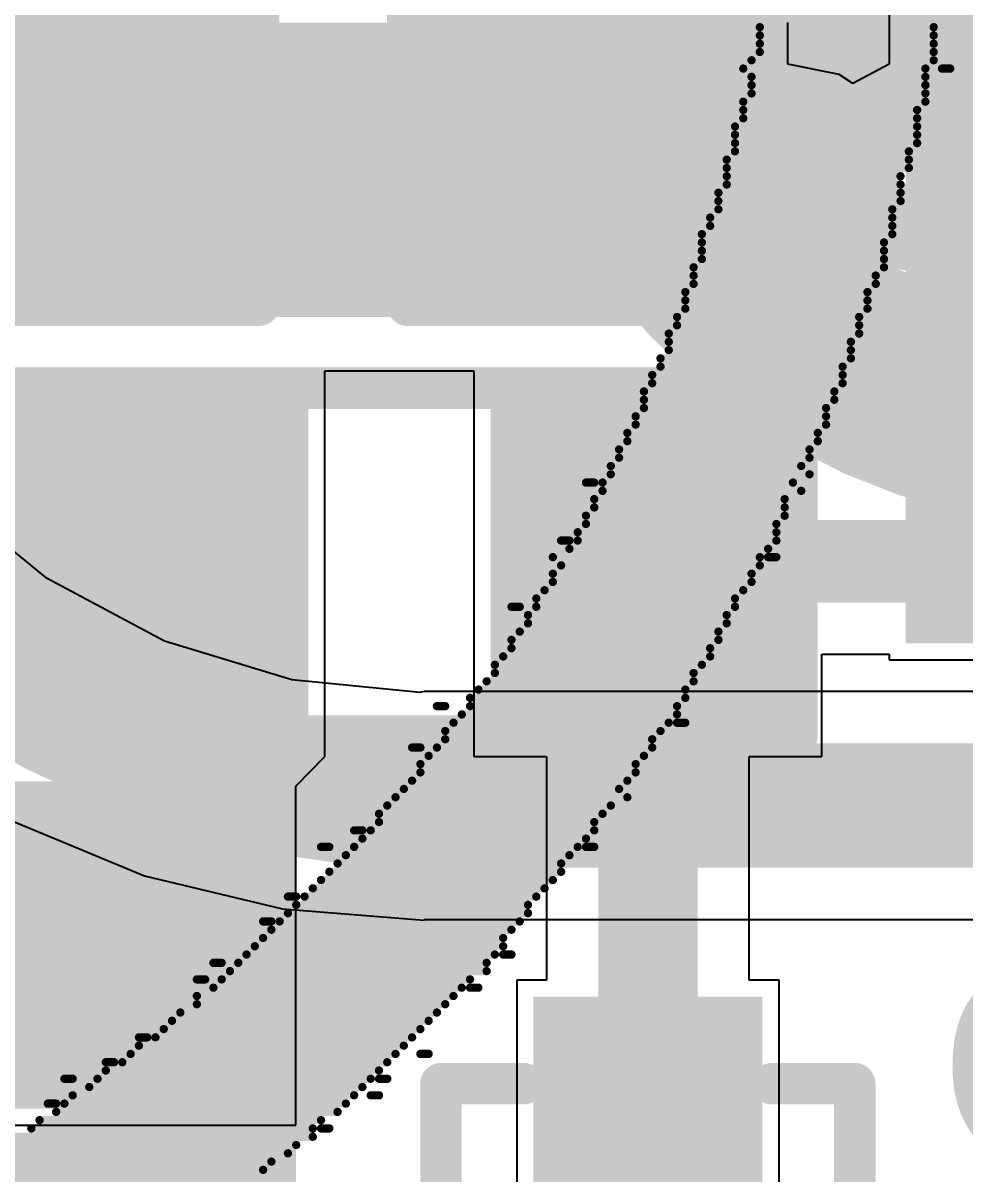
# Model space of a CAD drawing. Header units: inches. Extents: x -5 to 426, y -53 to 116.
# Drawn here: x 35.24 to 38.13, y -12.688 to -9.158 of the extents above; entities that cross this region are included whole.
import ezdxf

# ---------------------------------------------------------------- set-up
doc = ezdxf.new("R2010")
doc.units = ezdxf.units.IN
for name, color, linetype in [('Board Outline', 216, 'Continuous'), ('Bottom Layer', 5, 'Continuous'), ('Bottom Overlay', 54, 'Continuous'), ('Top Layer', 1, 'Continuous'), ('Top Overlay', 2, 'Continuous'), ('Top Paste', 8, 'Continuous'), ('Top Solder', 216, 'Continuous')]:
    doc.layers.add(name, color=color, linetype=linetype)
doc.styles.add('Arial', font='', dxfattribs={"height": 0.2})
doc.styles.get('Arial').set_extended_font_data('Arial')

# ---------------------------------------------------------------- blocks, each defined once
blk = doc.blocks.new('R___0603_3')
at = {"layer": 'Top Layer'}
for points in [[(-0.381, 0.4445), (-0.381, -0.4445), (-1.143, -0.4445), (-1.143, 0.4445)], [(1.143, 0.4445), (1.143, -0.4445), (0.381, -0.4445), (0.381, 0.4445)]]:
    blk.add_hatch(color=1, dxfattribs=at).paths.add_polyline_path(points)
at = {"layer": 'Top Paste'}
for points in [[(-0.381, 0.4445), (-0.381, -0.4445), (-1.143, -0.4445), (-1.143, 0.4445)], [(1.143, 0.4445), (1.143, -0.4445), (0.381, -0.4445), (0.381, 0.4445)]]:
    blk.add_hatch(color=8, dxfattribs=at).paths.add_polyline_path(points)
at = {"layer": 'Top Solder'}
for points in [[(-0.2794, 0.5461), (-0.2794, -0.5461), (-1.2446, -0.5461), (-1.2446, 0.5461)], [(1.2446, 0.5461), (1.2446, -0.5461), (0.2794, -0.5461), (0.2794, 0.5461)]]:
    blk.add_hatch(color=216, dxfattribs=at).paths.add_polyline_path(points)
at = {"layer": 'Top Overlay', "const_width": 0.127}
for points in [[(-1.2192, 0.5334), (-1.2192, -0.5334)], [(-1.2192, 0.5334), (1.2192, 0.5334)], [(1.2192, 0.5334), (1.2192, -0.5334)], [(-1.2192, -0.5334), (1.2192, -0.5334)]]:
    blk.add_lwpolyline(points, dxfattribs=at)
at = {"layer": 'Top Overlay', "const_width": 0.0635}
for points in [[(-1.25095, 0.5334, 1), (-1.18745, 0.5334, 1)], [(-1.25095, 0.5334, 1), (-1.18745, 0.5334, 1)], [(1.18745, 0.5334, 1), (1.25095, 0.5334, 1)], [(1.18745, 0.5334, 1), (1.25095, 0.5334, 1)], [(-1.25095, -0.5334, 1), (-1.18745, -0.5334, 1)], [(-1.25095, -0.5334, 1), (-1.18745, -0.5334, 1)], [(1.18745, -0.5334, 1), (1.25095, -0.5334, 1)], [(1.18745, -0.5334, 1), (1.25095, -0.5334, 1)]]:
    blk.add_lwpolyline(points, format="xyb", close=True, dxfattribs=at)
blk = doc.blocks.new('R___0603_6')
at = {"layer": 'Top Layer'}
for points in [[(-0.381, 0.4445), (-0.381, -0.4445), (-1.143, -0.4445), (-1.143, 0.4445)], [(1.143, 0.4445), (1.143, -0.4445), (0.381, -0.4445), (0.381, 0.4445)]]:
    blk.add_hatch(color=1, dxfattribs=at).paths.add_polyline_path(points)
at = {"layer": 'Top Paste'}
for points in [[(-0.381, 0.4445), (-0.381, -0.4445), (-1.143, -0.4445), (-1.143, 0.4445)], [(1.143, 0.4445), (1.143, -0.4445), (0.381, -0.4445), (0.381, 0.4445)]]:
    blk.add_hatch(color=8, dxfattribs=at).paths.add_polyline_path(points)
at = {"layer": 'Top Solder'}
for points in [[(-0.2794, 0.5461), (-0.2794, -0.5461), (-1.2446, -0.5461), (-1.2446, 0.5461)], [(1.2446, 0.5461), (1.2446, -0.5461), (0.2794, -0.5461), (0.2794, 0.5461)]]:
    blk.add_hatch(color=216, dxfattribs=at).paths.add_polyline_path(points)
at = {"layer": 'Top Overlay', "const_width": 0.127}
for points in [[(-1.2192, 0.5334), (1.2192, 0.5334)], [(-1.2192, 0.5334), (-1.2192, -0.5334)], [(1.2192, 0.5334), (1.2192, -0.5334)], [(-1.2192, -0.5334), (1.2192, -0.5334)]]:
    blk.add_lwpolyline(points, dxfattribs=at)
at = {"layer": 'Top Overlay', "const_width": 0.0635}
for points in [[(-1.25095, 0.5334, 1), (-1.18745, 0.5334, 1)], [(-1.25095, 0.5334, 1), (-1.18745, 0.5334, 1)], [(1.18745, 0.5334, 1), (1.25095, 0.5334, 1)], [(1.18745, 0.5334, 1), (1.25095, 0.5334, 1)], [(-1.25095, -0.5334, 1), (-1.18745, -0.5334, 1)], [(-1.25095, -0.5334, 1), (-1.18745, -0.5334, 1)], [(1.18745, -0.5334, 1), (1.25095, -0.5334, 1)], [(1.18745, -0.5334, 1), (1.25095, -0.5334, 1)]]:
    blk.add_lwpolyline(points, format="xyb", close=True, dxfattribs=at)
blk = doc.blocks.new('R___0603_39')
at = {"layer": 'Top Layer'}
for points in [[(-0.381, 0.4445), (-0.381, -0.4445), (-1.143, -0.4445), (-1.143, 0.4445)], [(1.143, 0.4445), (1.143, -0.4445), (0.381, -0.4445), (0.381, 0.4445)]]:
    blk.add_hatch(color=1, dxfattribs=at).paths.add_polyline_path(points)
at = {"layer": 'Top Paste'}
for points in [[(-0.381, 0.4445), (-0.381, -0.4445), (-1.143, -0.4445), (-1.143, 0.4445)], [(1.143, 0.4445), (1.143, -0.4445), (0.381, -0.4445), (0.381, 0.4445)]]:
    blk.add_hatch(color=8, dxfattribs=at).paths.add_polyline_path(points)
at = {"layer": 'Top Solder'}
for points in [[(-0.2794, 0.5461), (-0.2794, -0.5461), (-1.2446, -0.5461), (-1.2446, 0.5461)], [(1.2446, 0.5461), (1.2446, -0.5461), (0.2794, -0.5461), (0.2794, 0.5461)]]:
    blk.add_hatch(color=216, dxfattribs=at).paths.add_polyline_path(points)
at = {"layer": 'Top Overlay', "const_width": 0.127}
for points in [[(-1.2192, 0.5334), (1.2192, 0.5334)], [(-1.2192, 0.5334), (-1.2192, -0.5334)], [(1.2192, 0.5334), (1.2192, -0.5334)], [(-1.2192, -0.5334), (1.2192, -0.5334)]]:
    blk.add_lwpolyline(points, dxfattribs=at)
at = {"layer": 'Top Overlay', "const_width": 0.0635}
for points in [[(-1.25095, 0.5334, 1), (-1.18745, 0.5334, 1)], [(-1.25095, 0.5334, 1), (-1.18745, 0.5334, 1)], [(1.18745, 0.5334, 1), (1.25095, 0.5334, 1)], [(1.18745, 0.5334, 1), (1.25095, 0.5334, 1)], [(-1.25095, -0.5334, 1), (-1.18745, -0.5334, 1)], [(-1.25095, -0.5334, 1), (-1.18745, -0.5334, 1)], [(1.18745, -0.5334, 1), (1.25095, -0.5334, 1)], [(1.18745, -0.5334, 1), (1.25095, -0.5334, 1)]]:
    blk.add_lwpolyline(points, format="xyb", close=True, dxfattribs=at)
blk = doc.blocks.new('SOT_723_41')
at = {"layer": 'Top Layer'}
for points in [[(-0.25, 0.8), (0.25, 0.8), (0.25, 0.35), (-0.25, 0.35)], [(-0.65, -0.35), (-0.15, -0.35), (-0.15, -0.8), (-0.65, -0.8)], [(0.15, -0.35), (0.65, -0.35), (0.65, -0.8), (0.15, -0.8)]]:
    blk.add_hatch(color=1, dxfattribs=at).paths.add_polyline_path(points)
at = {"layer": 'Top Paste'}
for points in [[(-0.25, 0.8), (0.25, 0.8), (0.25, 0.35), (-0.25, 0.35)], [(-0.65, -0.35), (-0.15, -0.35), (-0.15, -0.8), (-0.65, -0.8)], [(0.15, -0.35), (0.65, -0.35), (0.65, -0.8), (0.15, -0.8)]]:
    blk.add_hatch(color=8, dxfattribs=at).paths.add_polyline_path(points)
at = {"layer": 'Top Solder'}
for points in [[(-0.3516, 0.9016), (0.3516, 0.9016), (0.3516, 0.2484), (-0.3516, 0.2484)], [(-0.7516, -0.2484), (-0.0484, -0.2484), (-0.0484, -0.9016), (-0.7516, -0.9016)], [(0.0484, -0.2484), (0.7516, -0.2484), (0.7516, -0.9016), (0.0484, -0.9016)]]:
    blk.add_hatch(color=216, dxfattribs=at).paths.add_polyline_path(points)
at = {"layer": 'Top Overlay', "const_width": 0.127}
for points in [[(-0.635, -0.1524), (-0.635, 0.635)], [(-0.635, 0.635), (-0.381, 0.635)], [(-0.635, -0.1524), (-0.635, 0.635)], [(-0.635, 0.635), (-0.381, 0.635)], [(0.381, 0.635), (0.635, 0.635)], [(0.635, -0.1524), (0.635, 0.635)], [(-0.9398, -0.6604), (-0.9398, -0.4064)], [(-0.9398, -0.4064), (-0.8128, -0.5334)], [(-0.0254, -0.4064), (0.0254, -0.4064)], [(-0.9398, -0.6604), (-0.8128, -0.5334)]]:
    blk.add_lwpolyline(points, dxfattribs=at)
at = {"layer": 'Top Overlay', "const_width": 0.0635}
for points in [[(-0.6667, 0.635, 1), (-0.6032, 0.635, 1)], [(-0.6667, 0.635, 1), (-0.6032, 0.635, 1)], [(-0.6667, 0.635, 1), (-0.6032, 0.635, 1)], [(-0.6667, 0.635, 1), (-0.6032, 0.635, 1)], [(-0.4128, 0.635, 1), (-0.3493, 0.635, 1)], [(-0.4128, 0.635, 1), (-0.3493, 0.635, 1)], [(0.3493, 0.635, 1), (0.4128, 0.635, 1)], [(0.6032, 0.635, 1), (0.6667, 0.635, 1)], [(0.6032, 0.635, 1), (0.6667, 0.635, 1)], [(-0.6667, -0.1524, 1), (-0.6032, -0.1524, 1)], [(-0.6667, -0.1524, 1), (-0.6032, -0.1524, 1)], [(0.6032, -0.1524, 1), (0.6667, -0.1524, 1)], [(-0.9715, -0.4064, 1), (-0.908, -0.4064, 1)], [(-0.9715, -0.4064, 1), (-0.908, -0.4064, 1)], [(-0.0571, -0.4064, 1), (0.0063, -0.4064, 1)], [(-0.0063, -0.4064, 1), (0.0571, -0.4064, 1)], [(-0.8446, -0.5334, 1), (-0.781, -0.5334, 1)], [(-0.8446, -0.5334, 1), (-0.781, -0.5334, 1)], [(-0.9715, -0.6604, 1), (-0.908, -0.6604, 1)], [(-0.9715, -0.6604, 1), (-0.908, -0.6604, 1)]]:
    blk.add_lwpolyline(points, format="xyb", close=True, dxfattribs=at)
blk = doc.blocks.new('TQFN_16_EP_3_3__49')
at = {"layer": 'Top Layer'}
for points in [[(-1.825, 0.9), (-1.025, 0.9), (-1.025, 0.6), (-1.825, 0.6)], [(-1.825, 0.4), (-1.025, 0.4), (-1.025, 0.1), (-1.825, 0.1)], [(-1.825, -0.1), (-1.025, -0.1), (-1.025, -0.4), (-1.825, -0.4)], [(-1.825, -0.6), (-1.025, -0.6), (-1.025, -0.9), (-1.825, -0.9)]]:
    blk.add_hatch(color=1, dxfattribs=at).paths.add_polyline_path(points)
at = {"layer": 'Top Paste'}
for points in [[(-1.825, 0.9), (-1.025, 0.9), (-1.025, 0.6), (-1.825, 0.6)], [(-1.825, 0.4), (-1.025, 0.4), (-1.025, 0.1), (-1.825, 0.1)], [(-1.825, -0.1), (-1.025, -0.1), (-1.025, -0.4), (-1.825, -0.4)], [(-1.825, -0.6), (-1.025, -0.6), (-1.025, -0.9), (-1.825, -0.9)]]:
    blk.add_hatch(color=8, dxfattribs=at).paths.add_polyline_path(points)
at = {"layer": 'Top Solder'}
for points in [[(-1.9266, 1.0016), (-0.9234, 1.0016), (-0.9234, 0.4984), (-1.9266, 0.4984)], [(-1.9266, 0.5016), (-0.9234, 0.5016), (-0.9234, -0.0016), (-1.9266, -0.0016)], [(-1.9266, 0.0016), (-0.9234, 0.0016), (-0.9234, -0.5016), (-1.9266, -0.5016)], [(-1.9266, -0.4984), (-0.9234, -0.4984), (-0.9234, -1.0016), (-1.9266, -1.0016)]]:
    blk.add_hatch(color=216, dxfattribs=at).paths.add_polyline_path(points)
at = {"layer": 'Top Overlay', "const_width": 0.127}
for points in [[(-2.1082, 0.9144), (-1.9812, 0.7874)], [(-2.1082, 0.6604), (-2.1082, 0.9144)], [(-2.1082, 0.6604), (-1.9812, 0.7874)]]:
    blk.add_lwpolyline(points, dxfattribs=at)
at = {"layer": 'Top Overlay', "const_width": 0.0635}
for points in [[(-2.1399, 0.9144, 1), (-2.0764, 0.9144, 1)], [(-2.1399, 0.9144, 1), (-2.0764, 0.9144, 1)], [(-2.013, 0.7874, 1), (-1.9494, 0.7874, 1)], [(-2.013, 0.7874, 1), (-1.9494, 0.7874, 1)], [(-2.1399, 0.6604, 1), (-2.0764, 0.6604, 1)], [(-2.1399, 0.6604, 1), (-2.0764, 0.6604, 1)]]:
    blk.add_lwpolyline(points, format="xyb", close=True, dxfattribs=at)
blk = doc.blocks.new('R___0603_52')
at = {"layer": 'Top Layer'}
for points in [[(-0.381, 0.4445), (-0.381, -0.4445), (-1.143, -0.4445), (-1.143, 0.4445)], [(1.143, 0.4445), (1.143, -0.4445), (0.381, -0.4445), (0.381, 0.4445)]]:
    blk.add_hatch(color=1, dxfattribs=at).paths.add_polyline_path(points)
at = {"layer": 'Top Paste'}
for points in [[(-0.381, 0.4445), (-0.381, -0.4445), (-1.143, -0.4445), (-1.143, 0.4445)], [(1.143, 0.4445), (1.143, -0.4445), (0.381, -0.4445), (0.381, 0.4445)]]:
    blk.add_hatch(color=8, dxfattribs=at).paths.add_polyline_path(points)
at = {"layer": 'Top Solder'}
for points in [[(-0.2794, 0.5461), (-0.2794, -0.5461), (-1.2446, -0.5461), (-1.2446, 0.5461)], [(1.2446, 0.5461), (1.2446, -0.5461), (0.2794, -0.5461), (0.2794, 0.5461)]]:
    blk.add_hatch(color=216, dxfattribs=at).paths.add_polyline_path(points)
at = {"layer": 'Top Overlay', "const_width": 0.127}
for points in [[(-1.2192, 0.5334), (-1.2192, -0.5334)], [(1.2192, 0.5334), (-1.2192, 0.5334)], [(1.2192, 0.5334), (1.2192, -0.5334)], [(1.2192, -0.5334), (-1.2192, -0.5334)]]:
    blk.add_lwpolyline(points, dxfattribs=at)
at = {"layer": 'Top Overlay', "const_width": 0.0635}
for points in [[(-1.25095, 0.5334, 1), (-1.18745, 0.5334, 1)], [(-1.25095, 0.5334, 1), (-1.18745, 0.5334, 1)], [(1.18745, 0.5334, 1), (1.25095, 0.5334, 1)], [(1.18745, 0.5334, 1), (1.25095, 0.5334, 1)], [(-1.25095, -0.5334, 1), (-1.18745, -0.5334, 1)], [(-1.25095, -0.5334, 1), (-1.18745, -0.5334, 1)], [(1.18745, -0.5334, 1), (1.25095, -0.5334, 1)], [(1.18745, -0.5334, 1), (1.25095, -0.5334, 1)]]:
    blk.add_lwpolyline(points, format="xyb", close=True, dxfattribs=at)

msp = doc.modelspace()

# ---------------------------------------------------------------- hatches: boundary and pattern name
at = {"layer": 'Top Layer'}
msp.add_hatch(color=1, dxfattribs=at).paths.add_polyline_path([(37.4213, -9.1568), (30.8844, -9.1568), (30.8844, -10.0596), (37.4213, -10.0596)])

# ---------------------------------------------------------------- linework, layer by layer
at = {"layer": 'Board Outline', "const_width": 0.254}
msp.add_lwpolyline([(49.7725, 6.3481, -1.144567), (-0.2979, -38.4414)], format="xyb", dxfattribs=at)
at = {"layer": 'Bottom Layer'}
for p, q in [((35.3142, -10.8616), (35.2067, -10.7734)), ((35.6743, -11.0541), (35.3142, -10.8616)), ((36.065, -11.1726), (35.6743, -11.0541)), ((36.4577, -11.2113), (36.065, -11.1726)), ((36.4713, -11.2086), (36.4577, -11.2113)), ((40.9411, -11.2086), (36.4713, -11.2086)), ((35.2093, -11.6067), (35.6123, -11.7736)), ((35.6123, -11.7736), (36.0364, -11.8754)), ((36.0364, -11.8754), (36.4713, -11.9097)), ((36.4713, -11.9097), (36.4713, -11.9078)), ((36.4713, -11.9078), (40.9411, -11.9078))]:
    msp.add_line(p, q, dxfattribs=at)
for points, const_width in [([(38.4742, -10.3898, -0.401219), (36.9539, -8.8001)], 0.635), ([(36.4713, -11.5582, -0.198912), (34.7543, -10.847)], 0.381)]:
    msp.add_lwpolyline(points, format="xyb", dxfattribs=dict(at, const_width=const_width))
at = {"layer": 'Bottom Layer', "const_width": 0.381}
msp.add_lwpolyline([(36.4713, -11.5582), (41.2313, -11.5582)], dxfattribs=at)
at = {"layer": 'Bottom Layer', "const_width": 0.1905}
msp.add_lwpolyline([(36.376, -11.5582, 1), (36.5665, -11.5582, 1)], format="xyb", close=True, dxfattribs=at)
msp.add_lwpolyline([(36.376, -11.5582, 1), (36.5665, -11.5582, 1)], format="xyb", close=True, dxfattribs=at)
at = {"layer": 'Bottom Overlay', "const_width": 0.0254}
for points in [[(32.0651, -9.1452), (35.2401, -9.1452)], [(37.5007, -9.1452), (38.0595, -9.1452)], [(37.5007, -9.1706), (38.0341, -9.1706)], [(37.5007, -9.196), (38.0341, -9.196)], [(37.5007, -9.2214), (38.0341, -9.2214)], [(37.5007, -9.2468), (38.0341, -9.2468)], [(37.4499, -9.2976), (38.0087, -9.2976)], [(37.4753, -9.2722), (38.0341, -9.2722)], [(38.0595, -9.2976), (38.0849, -9.2976)], [(37.4753, -9.323), (38.0087, -9.323)], [(37.4753, -9.3484), (38.0087, -9.3484)], [(37.4499, -9.3992), (38.0087, -9.3992)], [(37.4753, -9.3738), (38.0087, -9.3738)], [(37.4499, -9.4246), (37.9833, -9.4246)], [(37.4499, -9.45), (37.9833, -9.45)], [(37.4245, -9.4754), (37.9833, -9.4754)], [(37.4245, -9.5008), (37.9833, -9.5008)], [(37.4245, -9.5262), (37.9833, -9.5262)], [(37.3991, -9.577), (37.9579, -9.577)], [(37.4245, -9.5516), (37.9579, -9.5516)], [(37.3991, -9.6024), (37.9579, -9.6024)], [(37.3991, -9.6278), (37.9325, -9.6278)], [(37.3737, -9.6786), (37.9325, -9.6786)], [(37.3991, -9.6532), (37.9325, -9.6532)], [(37.3737, -9.704), (37.9325, -9.704)], [(37.3483, -9.7548), (37.9071, -9.7548)], [(37.3737, -9.7294), (37.9071, -9.7294)], [(37.3483, -9.7802), (37.9071, -9.7802)], [(37.3229, -9.8056), (37.9071, -9.8056)], [(37.3229, -9.831), (37.8817, -9.831)], [(37.3229, -9.8564), (37.8817, -9.8564)], [(37.3229, -9.8818), (37.8817, -9.8818)], [(37.2975, -9.9072), (37.8817, -9.9072)], [(37.2975, -9.9326), (37.8563, -9.9326)], [(37.2975, -9.958), (37.8563, -9.958)], [(37.2721, -9.9834), (37.8309, -9.9834)], [(37.2721, -10.0088), (37.8309, -10.0088)], [(37.2721, -10.0342), (37.8309, -10.0342)], [(37.2467, -10.0596), (37.8055, -10.0596)], [(37.2467, -10.085), (37.8055, -10.085)], [(37.2213, -10.1104), (37.8055, -10.1104)], [(37.2213, -10.1358), (37.7801, -10.1358)], [(37.2213, -10.1612), (37.7801, -10.1612)], [(37.1959, -10.1866), (37.7801, -10.1866)], [(37.1959, -10.212), (37.7547, -10.212)], [(37.1705, -10.2374), (37.7547, -10.2374)], [(37.1705, -10.2628), (37.7547, -10.2628)], [(37.1451, -10.2882), (37.7293, -10.2882)], [(37.1451, -10.3136), (37.7293, -10.3136)], [(37.1451, -10.339), (37.7039, -10.339)], [(37.1197, -10.3644), (37.7039, -10.3644)], [(37.1197, -10.3898), (37.7039, -10.3898)], [(37.0943, -10.4152), (37.6785, -10.4152)], [(37.0943, -10.4406), (37.6785, -10.4406)], [(37.0689, -10.466), (37.6531, -10.466)], [(37.0689, -10.4914), (37.6531, -10.4914)], [(37.0435, -10.5168), (37.6277, -10.5168)], [(36.9673, -10.5676), (36.9927, -10.5676)], [(37.0181, -10.5676), (37.6023, -10.5676)], [(37.0435, -10.5422), (37.6531, -10.5422)], [(37.0181, -10.593), (37.6277, -10.593)], [(36.9927, -10.6184), (37.5769, -10.6184)], [(36.9673, -10.6692), (37.5769, -10.6692)], [(36.9927, -10.6438), (37.5769, -10.6438)], [(36.9673, -10.6946), (37.5515, -10.6946)], [(36.8911, -10.7454), (36.9165, -10.7454)], [(36.9419, -10.72), (37.5515, -10.72)], [(36.9419, -10.7454), (37.5515, -10.7454)], [(36.9165, -10.7708), (37.5261, -10.7708)], [(36.8657, -10.7962), (37.5007, -10.7962)], [(37.5261, -10.7962), (37.5515, -10.7962)], [(36.8657, -10.847), (37.4753, -10.847)], [(36.8911, -10.8216), (37.5007, -10.8216)], [(36.8657, -10.8724), (37.4753, -10.8724)], [(36.8403, -10.8978), (37.4499, -10.8978)], [(36.7387, -10.9486), (36.7641, -10.9486)], [(36.8149, -10.9232), (37.4245, -10.9232)], [(36.8149, -10.9486), (37.4245, -10.9486)], [(36.7895, -10.974), (37.3991, -10.974)], [(36.7641, -11.0248), (37.3737, -11.0248)], [(36.7895, -10.9994), (37.3991, -10.9994)], [(36.7387, -11.0502), (37.3737, -11.0502)], [(36.7387, -11.0756), (37.3483, -11.0756)], [(36.6879, -11.1264), (37.3229, -11.1264)], [(36.7133, -11.101), (37.3483, -11.101)], [(36.6879, -11.1518), (37.2975, -11.1518)], [(36.6371, -11.2026), (37.2721, -11.2026)], [(36.6625, -11.1772), (37.2975, -11.1772)], [(36.6117, -11.228), (37.2721, -11.228)], [(36.5101, -11.2534), (36.5355, -11.2534)], [(36.6117, -11.2534), (37.2467, -11.2534)], [(36.5609, -11.3042), (37.2213, -11.3042)], [(36.5863, -11.2788), (37.2467, -11.2788)], [(37.2467, -11.3042), (37.2721, -11.3042)], [(36.5355, -11.3296), (37.1959, -11.3296)], [(36.4339, -11.3804), (36.4593, -11.3804)], [(36.5101, -11.3804), (37.1705, -11.3804)], [(36.5355, -11.355), (37.1705, -11.355)], [(36.4847, -11.4058), (37.1451, -11.4058)], [(36.4593, -11.4312), (37.1197, -11.4312)], [(36.4339, -11.482), (37.0943, -11.482)], [(36.4593, -11.4566), (37.1197, -11.4566)], [(36.4085, -11.5074), (37.0689, -11.5074)], [(36.3831, -11.5328), (37.0943, -11.5328)], [(36.3323, -11.5836), (37.0181, -11.5836)], [(36.3577, -11.5582), (37.0435, -11.5582)], [(36.3323, -11.609), (36.9927, -11.609)], [(36.2561, -11.6344), (36.2815, -11.6344)], [(36.2815, -11.6598), (36.9673, -11.6598)], [(36.3069, -11.6344), (36.9927, -11.6344)], [(36.1545, -11.6852), (36.1799, -11.6852)], [(36.2561, -11.6852), (36.9419, -11.6852)], [(36.9673, -11.6852), (36.9927, -11.6852)], [(36.2307, -11.7106), (36.9165, -11.7106)], [(36.1799, -11.7614), (36.8911, -11.7614)], [(36.2053, -11.736), (36.8911, -11.736)], [(36.1545, -11.7868), (36.8657, -11.7868)], [(36.0529, -11.8376), (36.0783, -11.8376)], [(36.1037, -11.8376), (36.8149, -11.8376)], [(36.1291, -11.8122), (36.8403, -11.8122)], [(36.0783, -11.863), (36.7895, -11.863)], [(36.0529, -11.8884), (36.7895, -11.8884)], [(35.9767, -11.9138), (36.0021, -11.9138)], [(36.0021, -11.9392), (36.7387, -11.9392)], [(36.0275, -11.9138), (36.7641, -11.9138)], [(35.9767, -11.9646), (36.7133, -11.9646)], [(35.9259, -12.0154), (36.6879, -12.0154)], [(35.9513, -11.99), (36.7133, -11.99)], [(36.7133, -12.0154), (36.7387, -12.0154)], [(35.8243, -12.0408), (35.8497, -12.0408)], [(35.9005, -12.0408), (36.6625, -12.0408)], [(35.8751, -12.0662), (36.6625, -12.0662)], [(35.7735, -12.0916), (35.7989, -12.0916)], [(35.8243, -12.117), (36.5863, -12.117)], [(35.8497, -12.0916), (36.6117, -12.0916)], [(36.6117, -12.117), (36.6371, -12.117)], [(35.7735, -12.1424), (36.5609, -12.1424)], [(35.7227, -12.1932), (36.5101, -12.1932)], [(35.7735, -12.1678), (36.5355, -12.1678)], [(35.6973, -12.2186), (36.4847, -12.2186)], [(35.6719, -12.244), (36.4593, -12.244)], [(35.5957, -12.2694), (35.6211, -12.2694)], [(35.5957, -12.2948), (36.4085, -12.2948)], [(35.6465, -12.2694), (36.4339, -12.2694)], [(35.5703, -12.3202), (36.3831, -12.3202)], [(36.4593, -12.3202), (36.4847, -12.3202)], [(35.4941, -12.3456), (35.5195, -12.3456)], [(35.5449, -12.3456), (36.3577, -12.3456)], [(35.3671, -12.3964), (35.3925, -12.3964)], [(35.4687, -12.3964), (36.3069, -12.3964)], [(35.4941, -12.371), (36.3323, -12.371)], [(36.3323, -12.3964), (36.3577, -12.3964)], [(35.4433, -12.4218), (36.2815, -12.4218)], [(35.3163, -12.4726), (35.3417, -12.4726)], [(35.3671, -12.4726), (36.2307, -12.4726)], [(35.3925, -12.4472), (36.2561, -12.4472)], [(36.3069, -12.4472), (36.3323, -12.4472)], [(35.3417, -12.498), (36.2053, -12.498)], [(35.2909, -12.5234), (36.1545, -12.5234)], [(35.2147, -12.5742), (36.1291, -12.5742)], [(35.2655, -12.5488), (36.1291, -12.5488)], [(36.1545, -12.5488), (36.1799, -12.5488)], [(35.1639, -12.5996), (36.0783, -12.5996)], [(35.0877, -12.6504), (36.0021, -12.6504)], [(35.1131, -12.625), (36.0529, -12.625)], [(35.0623, -12.6758), (35.9767, -12.6758)], [(35.0115, -12.7012), (35.9513, -12.7012)]]:
    msp.add_lwpolyline(points, dxfattribs=at)
at = {"layer": 'Bottom Overlay', "const_width": 0.0127}
for points in [[(37.4943, -9.1706, 1), (37.507, -9.1706, 1)], [(38.0277, -9.1706, 1), (38.0404, -9.1706, 1)], [(37.4943, -9.196, 1), (37.507, -9.196, 1)], [(37.4943, -9.2214, 1), (37.507, -9.2214, 1)], [(38.0277, -9.196, 1), (38.0404, -9.196, 1)], [(38.0277, -9.2214, 1), (38.0404, -9.2214, 1)], [(37.4943, -9.2468, 1), (37.507, -9.2468, 1)], [(38.0277, -9.2468, 1), (38.0404, -9.2468, 1)], [(37.4435, -9.2976, 1), (37.4562, -9.2976, 1)], [(37.4689, -9.2722, 1), (37.4816, -9.2722, 1)], [(38.0023, -9.2976, 1), (38.015, -9.2976, 1)], [(38.0277, -9.2722, 1), (38.0404, -9.2722, 1)], [(38.0531, -9.2976, 1), (38.0658, -9.2976, 1)], [(38.0785, -9.2976, 1), (38.0912, -9.2976, 1)], [(37.4689, -9.323, 1), (37.4816, -9.323, 1)], [(38.0023, -9.323, 1), (38.015, -9.323, 1)], [(37.4689, -9.3484, 1), (37.4816, -9.3484, 1)], [(38.0023, -9.3484, 1), (38.015, -9.3484, 1)], [(37.4435, -9.3992, 1), (37.4562, -9.3992, 1)], [(37.4689, -9.3738, 1), (37.4816, -9.3738, 1)], [(38.0023, -9.3738, 1), (38.015, -9.3738, 1)], [(38.0023, -9.3992, 1), (38.015, -9.3992, 1)], [(37.4435, -9.4246, 1), (37.4562, -9.4246, 1)], [(37.9769, -9.4246, 1), (37.9896, -9.4246, 1)], [(37.4435, -9.45, 1), (37.4562, -9.45, 1)], [(37.9769, -9.45, 1), (37.9896, -9.45, 1)], [(37.4181, -9.4754, 1), (37.4308, -9.4754, 1)], [(37.4181, -9.5008, 1), (37.4308, -9.5008, 1)], [(37.9769, -9.4754, 1), (37.9896, -9.4754, 1)], [(37.9769, -9.5008, 1), (37.9896, -9.5008, 1)], [(37.4181, -9.5262, 1), (37.4308, -9.5262, 1)], [(37.9769, -9.5262, 1), (37.9896, -9.5262, 1)], [(37.3927, -9.577, 1), (37.4054, -9.577, 1)], [(37.4181, -9.5516, 1), (37.4308, -9.5516, 1)], [(37.9515, -9.5516, 1), (37.9642, -9.5516, 1)], [(37.9515, -9.577, 1), (37.9642, -9.577, 1)], [(37.3927, -9.6024, 1), (37.4054, -9.6024, 1)], [(37.9515, -9.6024, 1), (37.9642, -9.6024, 1)], [(37.3927, -9.6278, 1), (37.4054, -9.6278, 1)], [(37.9261, -9.6278, 1), (37.9388, -9.6278, 1)], [(37.3673, -9.6786, 1), (37.38, -9.6786, 1)], [(37.3927, -9.6532, 1), (37.4054, -9.6532, 1)], [(37.9261, -9.6532, 1), (37.9388, -9.6532, 1)], [(37.9261, -9.6786, 1), (37.9388, -9.6786, 1)], [(37.3673, -9.704, 1), (37.38, -9.704, 1)], [(37.9261, -9.704, 1), (37.9388, -9.704, 1)], [(37.3419, -9.7548, 1), (37.3546, -9.7548, 1)], [(37.3673, -9.7294, 1), (37.38, -9.7294, 1)], [(37.9007, -9.7294, 1), (37.9134, -9.7294, 1)], [(37.9007, -9.7548, 1), (37.9134, -9.7548, 1)], [(37.3419, -9.7802, 1), (37.3546, -9.7802, 1)], [(37.9007, -9.7802, 1), (37.9134, -9.7802, 1)], [(37.3165, -9.8056, 1), (37.3292, -9.8056, 1)], [(37.9007, -9.8056, 1), (37.9134, -9.8056, 1)], [(37.3165, -9.831, 1), (37.3292, -9.831, 1)], [(37.3165, -9.8564, 1), (37.3292, -9.8564, 1)], [(37.8753, -9.831, 1), (37.888, -9.831, 1)], [(37.8753, -9.8564, 1), (37.888, -9.8564, 1)], [(37.3165, -9.8818, 1), (37.3292, -9.8818, 1)], [(37.8753, -9.8818, 1), (37.888, -9.8818, 1)], [(37.2911, -9.9072, 1), (37.3038, -9.9072, 1)], [(37.2911, -9.9326, 1), (37.3038, -9.9326, 1)], [(37.8499, -9.9326, 1), (37.8626, -9.9326, 1)], [(37.8753, -9.9072, 1), (37.888, -9.9072, 1)], [(37.2911, -9.958, 1), (37.3038, -9.958, 1)], [(37.8499, -9.958, 1), (37.8626, -9.958, 1)], [(37.2657, -9.9834, 1), (37.2784, -9.9834, 1)], [(37.8245, -9.9834, 1), (37.8372, -9.9834, 1)], [(37.2657, -10.0088, 1), (37.2784, -10.0088, 1)], [(37.2657, -10.0342, 1), (37.2784, -10.0342, 1)], [(37.8245, -10.0088, 1), (37.8372, -10.0088, 1)], [(37.8245, -10.0342, 1), (37.8372, -10.0342, 1)], [(37.2403, -10.0596, 1), (37.253, -10.0596, 1)], [(37.7991, -10.0596, 1), (37.8118, -10.0596, 1)], [(37.2403, -10.085, 1), (37.253, -10.085, 1)], [(37.7991, -10.085, 1), (37.8118, -10.085, 1)], [(37.2149, -10.1104, 1), (37.2276, -10.1104, 1)], [(37.2149, -10.1358, 1), (37.2276, -10.1358, 1)], [(37.7737, -10.1358, 1), (37.7864, -10.1358, 1)], [(37.7991, -10.1104, 1), (37.8118, -10.1104, 1)], [(37.2149, -10.1612, 1), (37.2276, -10.1612, 1)], [(37.7737, -10.1612, 1), (37.7864, -10.1612, 1)], [(37.1895, -10.1866, 1), (37.2022, -10.1866, 1)], [(37.1895, -10.212, 1), (37.2022, -10.212, 1)], [(37.7483, -10.212, 1), (37.761, -10.212, 1)], [(37.7737, -10.1866, 1), (37.7864, -10.1866, 1)], [(37.1641, -10.2374, 1), (37.1768, -10.2374, 1)], [(37.7483, -10.2374, 1), (37.761, -10.2374, 1)], [(37.1641, -10.2628, 1), (37.1768, -10.2628, 1)], [(37.7483, -10.2628, 1), (37.761, -10.2628, 1)], [(37.1387, -10.2882, 1), (37.1514, -10.2882, 1)], [(37.1387, -10.3136, 1), (37.1514, -10.3136, 1)], [(37.7229, -10.2882, 1), (37.7356, -10.2882, 1)], [(37.7229, -10.3136, 1), (37.7356, -10.3136, 1)], [(37.1387, -10.339, 1), (37.1514, -10.339, 1)], [(37.6975, -10.339, 1), (37.7102, -10.339, 1)], [(37.1133, -10.3644, 1), (37.126, -10.3644, 1)], [(37.1133, -10.3898, 1), (37.126, -10.3898, 1)], [(37.6975, -10.3644, 1), (37.7102, -10.3644, 1)], [(37.6975, -10.3898, 1), (37.7102, -10.3898, 1)], [(37.0879, -10.4152, 1), (37.1006, -10.4152, 1)], [(37.6721, -10.4152, 1), (37.6848, -10.4152, 1)], [(37.0879, -10.4406, 1), (37.1006, -10.4406, 1)], [(37.6721, -10.4406, 1), (37.6848, -10.4406, 1)], [(37.0625, -10.466, 1), (37.0752, -10.466, 1)], [(37.0625, -10.4914, 1), (37.0752, -10.4914, 1)], [(37.6467, -10.466, 1), (37.6594, -10.466, 1)], [(37.6467, -10.4914, 1), (37.6594, -10.4914, 1)], [(37.0371, -10.5168, 1), (37.0498, -10.5168, 1)], [(37.6213, -10.5168, 1), (37.634, -10.5168, 1)], [(36.9609, -10.5676, 1), (36.9736, -10.5676, 1)], [(36.9863, -10.5676, 1), (36.999, -10.5676, 1)], [(37.0117, -10.5676, 1), (37.0244, -10.5676, 1)], [(37.0371, -10.5422, 1), (37.0498, -10.5422, 1)], [(37.5959, -10.5676, 1), (37.6086, -10.5676, 1)], [(37.6467, -10.5422, 1), (37.6594, -10.5422, 1)], [(37.0117, -10.593, 1), (37.0244, -10.593, 1)], [(37.6213, -10.593, 1), (37.634, -10.593, 1)], [(36.9863, -10.6184, 1), (36.999, -10.6184, 1)], [(37.5705, -10.6184, 1), (37.5832, -10.6184, 1)], [(36.9609, -10.6692, 1), (36.9736, -10.6692, 1)], [(36.9863, -10.6438, 1), (36.999, -10.6438, 1)], [(37.5705, -10.6438, 1), (37.5832, -10.6438, 1)], [(37.5705, -10.6692, 1), (37.5832, -10.6692, 1)], [(36.9609, -10.6946, 1), (36.9736, -10.6946, 1)], [(37.5451, -10.6946, 1), (37.5578, -10.6946, 1)], [(36.8847, -10.7454, 1), (36.8974, -10.7454, 1)], [(36.9101, -10.7454, 1), (36.9228, -10.7454, 1)], [(36.9355, -10.72, 1), (36.9482, -10.72, 1)], [(36.9355, -10.7454, 1), (36.9482, -10.7454, 1)], [(37.5451, -10.72, 1), (37.5578, -10.72, 1)], [(37.5451, -10.7454, 1), (37.5578, -10.7454, 1)], [(36.9101, -10.7708, 1), (36.9228, -10.7708, 1)], [(37.5197, -10.7708, 1), (37.5324, -10.7708, 1)], [(36.8593, -10.7962, 1), (36.872, -10.7962, 1)], [(37.4943, -10.7962, 1), (37.507, -10.7962, 1)], [(37.5197, -10.7962, 1), (37.5324, -10.7962, 1)], [(37.5451, -10.7962, 1), (37.5578, -10.7962, 1)], [(36.8593, -10.847, 1), (36.872, -10.847, 1)], [(36.8847, -10.8216, 1), (36.8974, -10.8216, 1)], [(37.4689, -10.847, 1), (37.4816, -10.847, 1)], [(37.4943, -10.8216, 1), (37.507, -10.8216, 1)], [(36.8593, -10.8724, 1), (36.872, -10.8724, 1)], [(37.4689, -10.8724, 1), (37.4816, -10.8724, 1)], [(36.8339, -10.8978, 1), (36.8466, -10.8978, 1)], [(37.4435, -10.8978, 1), (37.4562, -10.8978, 1)], [(36.7323, -10.9486, 1), (36.745, -10.9486, 1)], [(36.7577, -10.9486, 1), (36.7704, -10.9486, 1)], [(36.8085, -10.9232, 1), (36.8212, -10.9232, 1)], [(36.8085, -10.9486, 1), (36.8212, -10.9486, 1)], [(37.4181, -10.9232, 1), (37.4308, -10.9232, 1)], [(37.4181, -10.9486, 1), (37.4308, -10.9486, 1)], [(36.7831, -10.974, 1), (36.7958, -10.974, 1)], [(37.3927, -10.974, 1), (37.4054, -10.974, 1)], [(36.7577, -11.0248, 1), (36.7704, -11.0248, 1)], [(36.7831, -10.9994, 1), (36.7958, -10.9994, 1)], [(37.3673, -11.0248, 1), (37.38, -11.0248, 1)], [(37.3927, -10.9994, 1), (37.4054, -10.9994, 1)], [(36.7323, -11.0502, 1), (36.745, -11.0502, 1)], [(37.3673, -11.0502, 1), (37.38, -11.0502, 1)], [(36.7323, -11.0756, 1), (36.745, -11.0756, 1)], [(37.3419, -11.0756, 1), (37.3546, -11.0756, 1)], [(36.6815, -11.1264, 1), (36.6942, -11.1264, 1)], [(36.7069, -11.101, 1), (36.7196, -11.101, 1)], [(37.3165, -11.1264, 1), (37.3292, -11.1264, 1)], [(37.3419, -11.101, 1), (37.3546, -11.101, 1)], [(36.6815, -11.1518, 1), (36.6942, -11.1518, 1)], [(37.2911, -11.1518, 1), (37.3038, -11.1518, 1)], [(36.6307, -11.2026, 1), (36.6434, -11.2026, 1)], [(36.6561, -11.1772, 1), (36.6688, -11.1772, 1)], [(37.2657, -11.2026, 1), (37.2784, -11.2026, 1)], [(37.2911, -11.1772, 1), (37.3038, -11.1772, 1)], [(36.6053, -11.228, 1), (36.618, -11.228, 1)], [(37.2657, -11.228, 1), (37.2784, -11.228, 1)], [(36.5037, -11.2534, 1), (36.5164, -11.2534, 1)], [(36.5291, -11.2534, 1), (36.5418, -11.2534, 1)], [(36.6053, -11.2534, 1), (36.618, -11.2534, 1)], [(37.2403, -11.2534, 1), (37.253, -11.2534, 1)], [(36.5545, -11.3042, 1), (36.5672, -11.3042, 1)], [(36.5799, -11.2788, 1), (36.5926, -11.2788, 1)], [(37.2149, -11.3042, 1), (37.2276, -11.3042, 1)], [(37.2403, -11.2788, 1), (37.253, -11.2788, 1)], [(37.2403, -11.3042, 1), (37.253, -11.3042, 1)], [(37.2657, -11.3042, 1), (37.2784, -11.3042, 1)], [(36.5291, -11.3296, 1), (36.5418, -11.3296, 1)], [(37.1895, -11.3296, 1), (37.2022, -11.3296, 1)], [(36.4275, -11.3804, 1), (36.4402, -11.3804, 1)], [(36.4529, -11.3804, 1), (36.4656, -11.3804, 1)], [(36.5037, -11.3804, 1), (36.5164, -11.3804, 1)], [(36.5291, -11.355, 1), (36.5418, -11.355, 1)], [(37.1641, -11.355, 1), (37.1768, -11.355, 1)], [(37.1641, -11.3804, 1), (37.1768, -11.3804, 1)], [(36.4783, -11.4058, 1), (36.491, -11.4058, 1)], [(37.1387, -11.4058, 1), (37.1514, -11.4058, 1)], [(36.4529, -11.4312, 1), (36.4656, -11.4312, 1)], [(37.1133, -11.4312, 1), (37.126, -11.4312, 1)], [(36.4275, -11.482, 1), (36.4402, -11.482, 1)], [(36.4529, -11.4566, 1), (36.4656, -11.4566, 1)], [(37.0879, -11.482, 1), (37.1006, -11.482, 1)], [(37.1133, -11.4566, 1), (37.126, -11.4566, 1)], [(36.4021, -11.5074, 1), (36.4148, -11.5074, 1)], [(37.0625, -11.5074, 1), (37.0752, -11.5074, 1)], [(36.3767, -11.5328, 1), (36.3894, -11.5328, 1)], [(37.0879, -11.5328, 1), (37.1006, -11.5328, 1)], [(36.3259, -11.5836, 1), (36.3386, -11.5836, 1)], [(36.3513, -11.5582, 1), (36.364, -11.5582, 1)], [(37.0117, -11.5836, 1), (37.0244, -11.5836, 1)], [(37.0371, -11.5582, 1), (37.0498, -11.5582, 1)], [(36.3259, -11.609, 1), (36.3386, -11.609, 1)], [(36.9863, -11.609, 1), (36.999, -11.609, 1)], [(36.2497, -11.6344, 1), (36.2624, -11.6344, 1)], [(36.2751, -11.6344, 1), (36.2878, -11.6344, 1)], [(36.2751, -11.6598, 1), (36.2878, -11.6598, 1)], [(36.3005, -11.6344, 1), (36.3132, -11.6344, 1)], [(36.9609, -11.6598, 1), (36.9736, -11.6598, 1)], [(36.9863, -11.6344, 1), (36.999, -11.6344, 1)], [(36.1481, -11.6852, 1), (36.1608, -11.6852, 1)], [(36.1735, -11.6852, 1), (36.1862, -11.6852, 1)], [(36.2497, -11.6852, 1), (36.2624, -11.6852, 1)], [(36.9355, -11.6852, 1), (36.9482, -11.6852, 1)], [(36.9609, -11.6852, 1), (36.9736, -11.6852, 1)], [(36.9863, -11.6852, 1), (36.999, -11.6852, 1)], [(36.2243, -11.7106, 1), (36.237, -11.7106, 1)], [(36.9101, -11.7106, 1), (36.9228, -11.7106, 1)], [(36.1735, -11.7614, 1), (36.1862, -11.7614, 1)], [(36.1989, -11.736, 1), (36.2116, -11.736, 1)], [(36.8847, -11.736, 1), (36.8974, -11.736, 1)], [(36.8847, -11.7614, 1), (36.8974, -11.7614, 1)], [(36.1481, -11.7868, 1), (36.1608, -11.7868, 1)], [(36.8593, -11.7868, 1), (36.872, -11.7868, 1)], [(36.0465, -11.8376, 1), (36.0592, -11.8376, 1)], [(36.0719, -11.8376, 1), (36.0846, -11.8376, 1)], [(36.0973, -11.8376, 1), (36.11, -11.8376, 1)], [(36.1227, -11.8122, 1), (36.1354, -11.8122, 1)], [(36.8085, -11.8376, 1), (36.8212, -11.8376, 1)], [(36.8339, -11.8122, 1), (36.8466, -11.8122, 1)], [(36.0719, -11.863, 1), (36.0846, -11.863, 1)], [(36.7831, -11.863, 1), (36.7958, -11.863, 1)], [(36.0465, -11.8884, 1), (36.0592, -11.8884, 1)], [(36.7831, -11.8884, 1), (36.7958, -11.8884, 1)], [(35.9703, -11.9138, 1), (35.983, -11.9138, 1)], [(35.9957, -11.9138, 1), (36.0084, -11.9138, 1)], [(35.9957, -11.9392, 1), (36.0084, -11.9392, 1)], [(36.0211, -11.9138, 1), (36.0338, -11.9138, 1)], [(36.7323, -11.9392, 1), (36.745, -11.9392, 1)], [(36.7577, -11.9138, 1), (36.7704, -11.9138, 1)], [(35.9703, -11.9646, 1), (35.983, -11.9646, 1)], [(36.7069, -11.9646, 1), (36.7196, -11.9646, 1)], [(35.9195, -12.0154, 1), (35.9322, -12.0154, 1)], [(35.9449, -11.99, 1), (35.9576, -11.99, 1)], [(36.6815, -12.0154, 1), (36.6942, -12.0154, 1)], [(36.7069, -11.99, 1), (36.7196, -11.99, 1)], [(36.7069, -12.0154, 1), (36.7196, -12.0154, 1)], [(36.7323, -12.0154, 1), (36.745, -12.0154, 1)], [(35.8179, -12.0408, 1), (35.8306, -12.0408, 1)], [(35.8433, -12.0408, 1), (35.856, -12.0408, 1)], [(35.8941, -12.0408, 1), (35.9068, -12.0408, 1)], [(36.6561, -12.0408, 1), (36.6688, -12.0408, 1)], [(35.8687, -12.0662, 1), (35.8814, -12.0662, 1)], [(36.6561, -12.0662, 1), (36.6688, -12.0662, 1)], [(35.7671, -12.0916, 1), (35.7798, -12.0916, 1)], [(35.7925, -12.0916, 1), (35.8052, -12.0916, 1)], [(35.8179, -12.117, 1), (35.8306, -12.117, 1)], [(35.8433, -12.0916, 1), (35.856, -12.0916, 1)], [(36.5799, -12.117, 1), (36.5926, -12.117, 1)], [(36.6053, -12.0916, 1), (36.618, -12.0916, 1)], [(36.6053, -12.117, 1), (36.618, -12.117, 1)], [(36.6307, -12.117, 1), (36.6434, -12.117, 1)], [(35.7671, -12.1424, 1), (35.7798, -12.1424, 1)], [(36.5545, -12.1424, 1), (36.5672, -12.1424, 1)], [(35.7163, -12.1932, 1), (35.729, -12.1932, 1)], [(35.7671, -12.1678, 1), (35.7798, -12.1678, 1)], [(36.5037, -12.1932, 1), (36.5164, -12.1932, 1)], [(36.5291, -12.1678, 1), (36.5418, -12.1678, 1)], [(35.6909, -12.2186, 1), (35.7036, -12.2186, 1)], [(36.4783, -12.2186, 1), (36.491, -12.2186, 1)], [(35.6655, -12.244, 1), (35.6782, -12.244, 1)], [(36.4529, -12.244, 1), (36.4656, -12.244, 1)], [(35.5893, -12.2694, 1), (35.602, -12.2694, 1)], [(35.5893, -12.2948, 1), (35.602, -12.2948, 1)], [(35.6147, -12.2694, 1), (35.6274, -12.2694, 1)], [(35.6401, -12.2694, 1), (35.6528, -12.2694, 1)], [(36.4021, -12.2948, 1), (36.4148, -12.2948, 1)], [(36.4275, -12.2694, 1), (36.4402, -12.2694, 1)], [(35.5639, -12.3202, 1), (35.5766, -12.3202, 1)], [(36.3767, -12.3202, 1), (36.3894, -12.3202, 1)], [(36.4529, -12.3202, 1), (36.4656, -12.3202, 1)], [(36.4783, -12.3202, 1), (36.491, -12.3202, 1)], [(35.4877, -12.3456, 1), (35.5004, -12.3456, 1)], [(35.5131, -12.3456, 1), (35.5258, -12.3456, 1)], [(35.5385, -12.3456, 1), (35.5512, -12.3456, 1)], [(36.3513, -12.3456, 1), (36.364, -12.3456, 1)], [(35.3607, -12.3964, 1), (35.3734, -12.3964, 1)], [(35.3861, -12.3964, 1), (35.3988, -12.3964, 1)], [(35.4623, -12.3964, 1), (35.475, -12.3964, 1)], [(35.4877, -12.371, 1), (35.5004, -12.371, 1)], [(36.3005, -12.3964, 1), (36.3132, -12.3964, 1)], [(36.3259, -12.371, 1), (36.3386, -12.371, 1)], [(36.3259, -12.3964, 1), (36.3386, -12.3964, 1)], [(36.3513, -12.3964, 1), (36.364, -12.3964, 1)], [(35.4369, -12.4218, 1), (35.4496, -12.4218, 1)], [(36.2751, -12.4218, 1), (36.2878, -12.4218, 1)], [(35.3099, -12.4726, 1), (35.3226, -12.4726, 1)], [(35.3353, -12.4726, 1), (35.348, -12.4726, 1)], [(35.3607, -12.4726, 1), (35.3734, -12.4726, 1)], [(35.3861, -12.4472, 1), (35.3988, -12.4472, 1)], [(36.2243, -12.4726, 1), (36.237, -12.4726, 1)], [(36.2497, -12.4472, 1), (36.2624, -12.4472, 1)], [(36.3005, -12.4472, 1), (36.3132, -12.4472, 1)], [(36.3259, -12.4472, 1), (36.3386, -12.4472, 1)], [(35.3353, -12.498, 1), (35.348, -12.498, 1)], [(36.1989, -12.498, 1), (36.2116, -12.498, 1)], [(35.2845, -12.5234, 1), (35.2972, -12.5234, 1)], [(36.1481, -12.5234, 1), (36.1608, -12.5234, 1)], [(35.2591, -12.5488, 1), (35.2718, -12.5488, 1)], [(36.1227, -12.5488, 1), (36.1354, -12.5488, 1)], [(36.1227, -12.5742, 1), (36.1354, -12.5742, 1)], [(36.1481, -12.5488, 1), (36.1608, -12.5488, 1)], [(36.1735, -12.5488, 1), (36.1862, -12.5488, 1)], [(36.0719, -12.5996, 1), (36.0846, -12.5996, 1)], [(35.9957, -12.6504, 1), (36.0084, -12.6504, 1)], [(36.0465, -12.625, 1), (36.0592, -12.625, 1)], [(35.9703, -12.6758, 1), (35.983, -12.6758, 1)]]:
    msp.add_lwpolyline(points, format="xyb", close=True, dxfattribs=at)
at = {"layer": 'Top Layer'}
for p, q in [((37.8975, -9.007), (37.8975, -9.2837)), ((37.5862, -9.2844), (37.5862, -9.1568)), ((37.7437, -9.3157), (37.5862, -9.2844)), ((37.8975, -9.2837), (37.7855, -9.3436)), ((37.7855, -9.3436), (37.7437, -9.3157)), ((36.1665, -11.3816), (36.1665, -10.2245)), ((36.1665, -10.2245), (36.6237, -10.2245)), ((36.6237, -10.2245), (36.6237, -11.4083)), ((37.6905, -11.4083), (37.6905, -11.0943)), ((37.6905, -11.0943), (37.8975, -11.0943)), ((37.8975, -11.0943), (37.8975, -11.1118)), ((37.8975, -11.1118), (38.8225, -11.1118)), ((36.1665, -11.4083), (36.1665, -11.3816)), ((36.0776, -11.4985), (36.1665, -11.4083)), ((36.6237, -11.4083), (36.8463, -11.4083)), ((36.8463, -11.4083), (36.8463, -12.0942)), ((37.4678, -12.0942), (37.4678, -11.4083)), ((37.4678, -11.4083), (37.6905, -11.4083)), ((36.0776, -12.5386), (36.0776, -11.4985)), ((36.8463, -12.0942), (36.7547, -12.0942)), ((36.7547, -12.0942), (36.7547, -12.849)), ((37.5595, -12.0942), (37.4678, -12.0942)), ((37.5595, -12.849), (37.5595, -12.0942)), ((34.8838, -12.5386), (36.0776, -12.5386))]:
    msp.add_line(p, q, dxfattribs=at)
for points, const_width in [([(36.9539, -9.5668), (37.5534, -9.5668)], 0.254), ([(37.7007, -9.6278), (37.7292, -9.6563)], 0.254), ([(38.0988, -9.8094), (38.4499, -9.8094)], 0.254), ([(34.7543, -10.847), (35.5975, -10.847)], 0.381), ([(35.5975, -10.847), (35.6331, -10.8114)], 0.3048), ([(37.1571, -10.8114), (37.1591, -10.8094)], 0.3048), ([(37.1571, -12.5224), (37.1571, -10.8114)], 0.3048), ([(37.1591, -10.8094), (38.4499, -10.8094)], 0.254), ([(31.993, -12.0052), (35.4807, -12.0052)], 0.381)]:
    msp.add_lwpolyline(points, dxfattribs=dict(at, const_width=const_width))
for points, const_width in [([(36.8904, -9.5668, 1), (37.0174, -9.5668, 1)], 0.127), ([(37.4899, -9.5668, 1), (37.6169, -9.5668, 1)], 0.127), ([(37.4899, -9.5668, 1), (37.6169, -9.5668, 1)], 0.127), ([(37.6372, -9.6278, 1), (37.7642, -9.6278, 1)], 0.127), ([(37.6372, -9.6278, 1), (37.7642, -9.6278, 1)], 0.127), ([(37.6657, -9.6563, 1), (37.7927, -9.6563, 1)], 0.127), ([(37.6657, -9.6563, 1), (37.7927, -9.6563, 1)], 0.127), ([(38.0353, -9.8094, 1), (38.1623, -9.8094, 1)], 0.127), ([(38.0353, -9.8094, 1), (38.1623, -9.8094, 1)], 0.127), ([(35.5022, -10.847, 1), (35.6927, -10.847, 1)], 0.1905), ([(35.5569, -10.8114, 1), (35.7093, -10.8114, 1)], 0.1524), ([(37.0809, -10.8114, 1), (37.2333, -10.8114, 1)], 0.1524), ([(37.0809, -10.8114, 1), (37.2333, -10.8114, 1)], 0.1524), ([(37.0829, -10.8094, 1), (37.2353, -10.8094, 1)], 0.1524), ([(35.5213, -10.847, 1), (35.6737, -10.847, 1)], 0.1524), ([(37.0956, -10.8094, 1), (37.2226, -10.8094, 1)], 0.127), ([(35.3854, -12.0052, 1), (35.5759, -12.0052, 1)], 0.1905), ([(37.0809, -12.5224, 1), (37.2333, -12.5224, 1)], 0.1524)]:
    msp.add_lwpolyline(points, format="xyb", close=True, dxfattribs=dict(at, const_width=const_width))
at = {"layer": 'Top Layer', "const_width": 0.254}
for points in [[(37.5534, -9.5668, -0.198912), (37.7007, -9.6278)], [(38.0988, -9.8094, -0.198912), (37.7292, -9.6563)]]:
    msp.add_lwpolyline(points, format="xyb", dxfattribs=at)

# ---------------------------------------------------------------- block references
for name, p, rotation in [('R___0603_3', (35.4299, -8.8048), 90), ('R___0603_6', (36.9539, -8.8048), 90), ('R___0603_52', (36.3951, -10.8114), 180), ('R___0603_39', (35.4807, -12.7672), 90)]:
    msp.add_blockref(name, p, dxfattribs=dict(rotation=rotation))
for name, p in [('TQFN_16_EP_3_3__49', (39.8749, -10.0594)), ('SOT_723_41', (37.1571, -13.0466))]:
    msp.add_blockref(name, p)

# ---------------------------------------------------------------- texts
at = {"layer": 'Top Overlay', "style": 'Arial'}
msp.add_text('Q3', height=1.016, rotation=90, dxfattribs=at).set_placement((39.1229, -13.8524))

doc.saveas('drawing.dxf')
